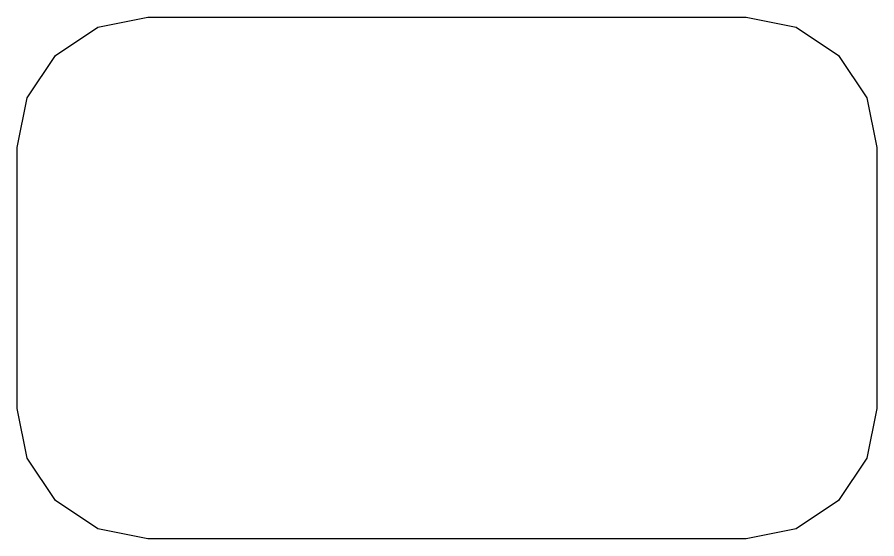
# Model space of a CAD drawing. Header units: millimetres. Extents: x 21 to 415, y -164 to -17.
# Drawn here: x 26.007 to 27.357, y -55.989 to -55.169 of the extents above; entities that cross this region are included whole.
import ezdxf

# ---------------------------------------------------------------- set-up
doc = ezdxf.new("R2010")
doc.units = ezdxf.units.MM
doc.layers.add('B.Mask', color=4, linetype='CONTINUOUS', true_color=0x02ffee)

msp = doc.modelspace()

# ---------------------------------------------------------------- linework, layer by layer
at = {"layer": 'B.Mask', "linetype": 'CONTINUOUS'}
for p, q in [((26.133425, -55.184355), (26.211875, -55.16875)), ((26.211875, -55.16875), (27.151875, -55.16875)), ((27.151875, -55.16875), (27.230325, -55.184355)), ((26.066918, -55.228793), (26.133425, -55.184355)), ((27.230325, -55.184355), (27.296832, -55.228793)), ((26.02248, -55.2953), (26.066918, -55.228793)), ((27.296832, -55.228793), (27.34127, -55.2953)), ((26.006875, -55.37375), (26.02248, -55.2953)), ((27.34127, -55.2953), (27.356875, -55.37375)), ((26.006875, -55.78375), (26.006875, -55.37375)), ((27.356875, -55.37375), (27.356875, -55.78375)), ((26.02248, -55.8622), (26.006875, -55.78375)), ((27.356875, -55.78375), (27.34127, -55.8622)), ((26.066918, -55.928707), (26.02248, -55.8622)), ((27.34127, -55.8622), (27.296832, -55.928707)), ((26.133425, -55.973145), (26.066918, -55.928707)), ((27.296832, -55.928707), (27.230325, -55.973145)), ((26.211875, -55.98875), (26.133425, -55.973145)), ((27.230325, -55.973145), (27.151875, -55.98875)), ((27.151875, -55.98875), (26.211875, -55.98875))]:
    msp.add_line(p, q, dxfattribs=at)

doc.saveas('drawing.dxf')
